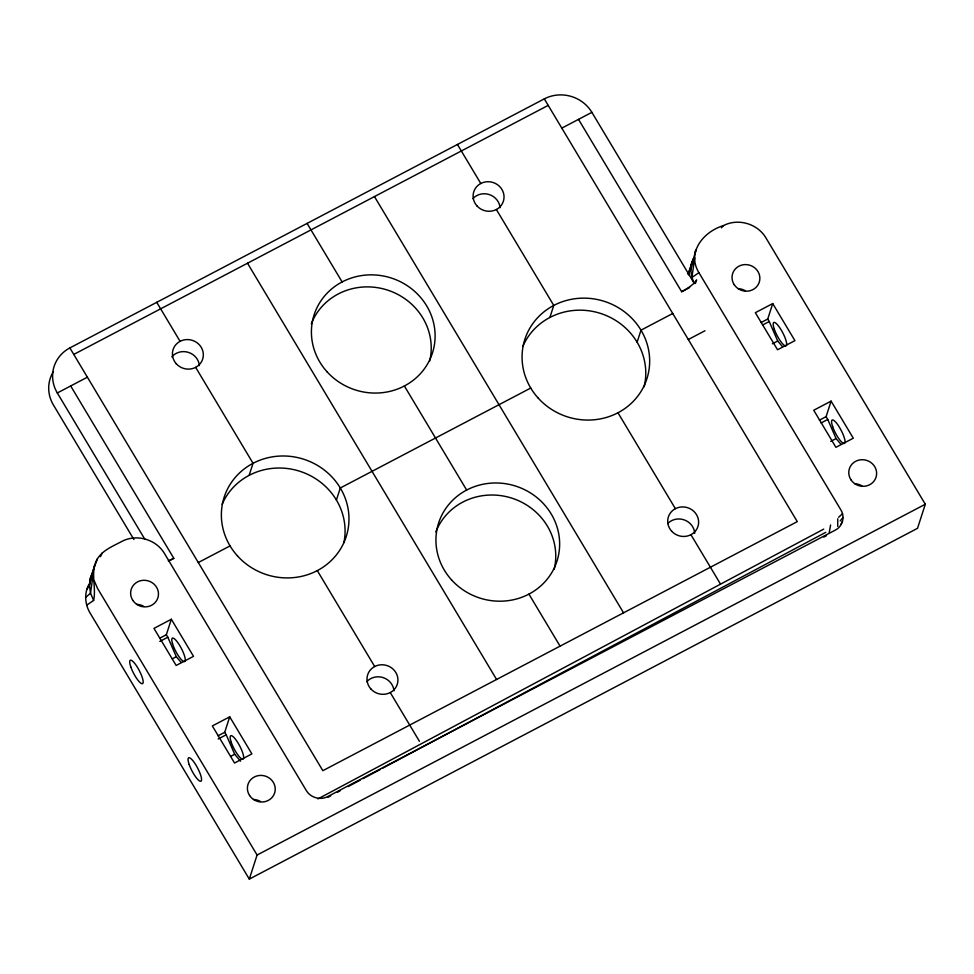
<?xml version="1.0" encoding="UTF-8"?>
<svg xmlns="http://www.w3.org/2000/svg" width="974" height="974" viewBox="0 0 974 974"><rect width="100%" height="100%" fill="white"/><g stroke="black" fill="none" stroke-linecap="round" stroke-linejoin="round"><path stroke-width="1.46" d="M837.713 526.35L837.774 518.765M86.625 605.231L93.626 600.41C96.596 586.567 89.766 571.604 97.4 558.82C102.988 549.896 113.191 546.097 122.042 541.301C136.603 533.728 155.889 539.255 164.338 553.293L306.396 790.681C310.621 797.694 320.263 800.458 327.544 796.671L835.388 530.075C842.534 526.471 845.189 516.841 840.964 510.059L698.918 272.659C686.366 252.303 703.618 231.52 723.439 225.603C737.988 218.03 757.285 223.557 765.734 237.583L925.3 504.24L917.52 528.322L249.307 879.108L89.742 612.439C84.823 603.831 84.129 592.813 89.109 584.071M694.499 283.507C690.189 275.593 689.592 265.537 693.89 257.501M93.309 573.479L90.509 593.19L93.626 600.41M694.706 257.781L691.905 277.493L698.918 272.659M89.62 582.902L90.448 577.899L97.4 558.82M695.314 252.656L695.728 250.16L690.822 269.81M829.251 532.376L830.603 524.962M94.344 565.857L89.425 585.52L86.564 589.94M688.691 274.838L691.844 262.201M159.651 638.25L166.335 634.744L171.339 619.269L193.522 656.342L176.148 665.461L153.965 628.388L171.339 619.269M249.161 475.336L253.045 463.295L195.664 367.356M218.03 735.808L224.714 732.302L229.718 716.827L251.901 753.9L234.527 763.019L212.344 725.947L229.718 716.827M336.407 500.039L340.291 487.998L530.745 388.042M249.307 879.108L257.087 855.026L925.3 504.24M549.872 317.475L553.768 305.446L496.363 209.507M637.106 342.203L641.002 330.162L672.742 313.494M695.412 283.495L696.58 279.891A15.547 3.433 -30.9 0 1 681.654 291.713L578.519 119.364M761.047 322.552L767.731 319.046L772.723 303.571L794.918 340.644L777.544 349.763L755.349 312.691L772.723 303.571M819.402 420.171L826.086 416.665L831.102 401.13L853.285 438.203L835.911 447.322L813.728 410.249L831.102 401.13M693.914 257.879L687.961 274.242L691.016 267.193M93.005 572.03L90.448 577.899L89.425 585.52L90.509 593.19L85.542 597.561M100.407 556.702L102.294 552.842M840.732 524.718L842.559 521.309M840.197 520.883L843.07 517.498M721.405 227.843L723.439 225.603M838.626 517.279L842.522 513.663M317.938 798.911L823.712 529.113M328.019 797.28L330.697 795.843M337.406 792.276L340.096 790.851M348.144 786.566L360.222 780.137M362.9 778.713L380.347 769.423M383.026 767.999L825.782 532.315M823.785 537.1L826.476 535.676M144.822 539.219L57.32 392.972A34.979 33.067 17.9 0 1 69.872 347.925L544.308 98.873A34.979 33.067 17.9 0 1 591.888 112.351L694.243 283.397M73.768 354.426L548.204 105.375M57.32 392.972L87.392 377.194M561.815 128.13L591.888 112.351M169.805 560.415L173.81 558.309L70.676 385.96M681.654 291.713L689.677 287.513M198.306 562.546L230.059 545.903M688.301 339.512L705.006 330.746M159.809 641.44L167.82 637.227L166.335 634.744M762.532 325.036L769.216 321.53L767.731 319.046M172.313 658.814L176.318 656.707L181.188 662.454M772.37 343.81L777.715 341.01L782.585 346.744M218.188 738.998L226.199 734.786L224.714 732.302M821.07 422.959L827.754 419.453L826.086 416.665M230.692 756.372L234.697 754.266L240.541 761.157M830.749 441.368L836.094 438.568L840.866 444.193M544.308 98.873L797.28 521.626L322.844 770.678L69.872 347.925M457.439 144.469L480.791 183.489M617.979 412.757L675.384 508.684M720.139 583.487L690.943 534.702M374.466 196.578L623.543 612.829M307.09 223.399L342.118 281.924M404.38 385.996L466.656 490.056M528.931 594.116L560.062 646.152M247.506 263.224L496.582 679.475M156.741 302.317L180.093 341.338M317.293 570.594L374.686 666.533M390.257 692.551L419.441 741.336M133.901 539.499L53.424 405.014A34.979 33.067 17.9 0 1 53.29 371.776M257.087 855.026L97.522 588.369L94.405 581.149M827.754 419.453L836.094 438.568M769.216 321.53L777.715 341.01M226.199 734.786L234.697 754.266M167.82 637.227L176.318 656.707M522.819 346.476A64.114 60.619 17.9 0 1 601.141 313.616A64.114 60.619 17.9 0 1 644.143 386.775M854.868 483.786A13.989 13.222 17.9 0 1 861.832 485.758M738.109 288.669A13.989 13.222 17.9 0 1 745.086 290.642M222.121 504.337A64.114 60.619 17.9 0 1 299.481 471.16A64.114 60.619 17.9 0 1 343.871 542.749M173.81 558.309A15.547 3.433 -30.9 0 1 168.307 560.829M311.303 323.794A62.178 58.793 17.9 0 1 387.019 289.923A62.178 58.793 17.9 0 1 429.644 361.159M435.841 531.926A62.178 58.793 17.9 0 1 511.557 498.055A62.178 58.793 17.9 0 1 554.182 569.291M171.826 356.874A15.547 14.695 17.9 0 1 188.396 352.369A15.547 14.695 17.9 0 1 199.39 365.579M472.828 198.672A15.547 14.695 17.9 0 1 489.325 194.593A15.547 14.695 17.9 0 1 500.088 207.73M667.75 523.525A15.547 14.695 17.9 0 1 684.393 519.958A15.547 14.695 17.9 0 1 694.718 533.399M136.725 604.379A13.989 13.222 17.9 0 1 143.689 606.352M253.471 799.484A13.989 13.222 17.9 0 1 260.448 801.468M366.735 681.727A15.547 14.695 17.9 0 1 383.232 677.636A15.547 14.695 17.9 0 1 393.983 690.773M249.588 795.502A13.989 13.222 17.9 0 0 273.67 795.21A13.989 13.222 17.9 0 0 260.667 775.401A13.989 13.222 17.9 0 0 249.588 795.502M850.972 479.805A13.989 13.222 17.9 0 0 875.066 479.512A13.989 13.222 17.9 0 0 862.063 459.704A13.989 13.222 17.9 0 0 850.972 479.805M130.833 667.02A13.21 3.153 62.3 0 0 142.484 683.687A13.21 3.153 62.3 0 0 136.007 665.132A13.21 3.153 62.3 0 0 130.833 667.02M189.2 764.578A13.21 3.153 62.3 0 0 200.863 781.245A13.21 3.153 62.3 0 0 194.386 762.691A13.21 3.153 62.3 0 0 189.2 764.578M734.226 284.688A13.989 13.222 17.9 0 0 758.308 284.396A13.989 13.222 17.9 0 0 745.305 264.587A13.989 13.222 17.9 0 0 734.226 284.688M237.486 555.935A64.114 60.619 17.9 0 0 345.721 538.05A64.114 60.619 17.9 0 0 272.306 456.867A64.114 60.619 17.9 0 0 237.486 555.935M671.597 531.134A15.547 14.695 17.9 0 0 697.834 526.824A15.547 14.695 17.9 0 0 680.059 507.125A15.547 14.695 17.9 0 0 671.597 531.134M370.911 688.995A15.547 14.695 17.9 0 0 397.149 684.661A15.547 14.695 17.9 0 0 379.349 664.974A15.547 14.695 17.9 0 0 370.911 688.995M538.172 398.074A64.114 60.619 17.9 0 0 646.407 380.213A64.114 60.619 17.9 0 0 573.016 299.018A64.114 60.619 17.9 0 0 538.172 398.074M477.017 205.952A15.547 14.695 17.9 0 0 503.254 201.618A15.547 14.695 17.9 0 0 485.454 181.931A15.547 14.695 17.9 0 0 477.017 205.952M327.008 371.751A62.178 58.793 17.9 0 0 431.957 354.426A62.178 58.793 17.9 0 0 360.794 275.703A62.178 58.793 17.9 0 0 327.008 371.751M451.546 579.883A62.178 58.793 17.9 0 0 556.495 562.558A62.178 58.793 17.9 0 0 485.332 483.822A62.178 58.793 17.9 0 0 451.546 579.883M176.318 363.801A15.547 14.695 17.9 0 0 202.555 359.467A15.547 14.695 17.9 0 0 184.756 339.78A15.547 14.695 17.9 0 0 176.318 363.801M132.829 600.386A13.989 13.222 17.9 0 0 156.911 600.094A13.989 13.222 17.9 0 0 143.909 580.285A13.989 13.222 17.9 0 0 132.829 600.386M832.697 426.782A13.21 3.153 62.3 0 0 844.361 443.45A13.21 3.153 62.3 0 0 837.871 424.895A13.21 3.153 62.3 0 0 832.697 426.782M774.318 329.224A13.21 3.153 62.3 0 0 785.981 345.892A13.21 3.153 62.3 0 0 779.492 327.337A13.21 3.153 62.3 0 0 774.318 329.224M172.483 643.558A13.21 3.153 62.3 0 0 184.135 661.626A13.21 3.153 62.3 0 0 178.997 644.362A13.21 3.153 62.3 0 0 172.483 643.558M231.252 742.334A13.21 3.153 62.3 0 0 242.916 759.16A13.21 3.153 62.3 0 0 236.572 740.727A13.21 3.153 62.3 0 0 231.252 742.334"/></g></svg>
